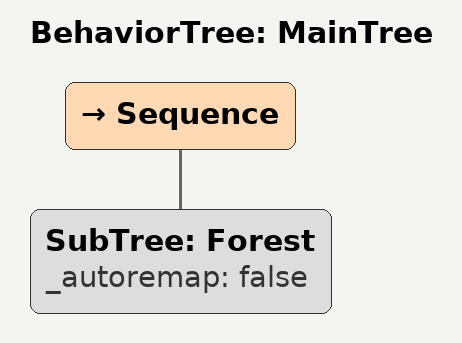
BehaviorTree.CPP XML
<?xml version="1.0" encoding="UTF-8"?>
<root BTCPP_format="4"
      main_tree_to_execute="MainTree">
  <include path="area/arena_bt.xml"/>

  <include path="area/martial_club_bt.xml"/>

  <include path="area/forest_bt.xml"/>

  <include path="common/bt_node_models.xml"/>

  <include path="common/wait_for_trigger.xml"/>

  <include path="common/bt_vel_tim.xml"/>

  <BehaviorTree ID="MainTree">
    <Sequence>
      <SubTree ID="Forest"
               _autoremap="false"/>
    </Sequence>
  </BehaviorTree>
</root>
